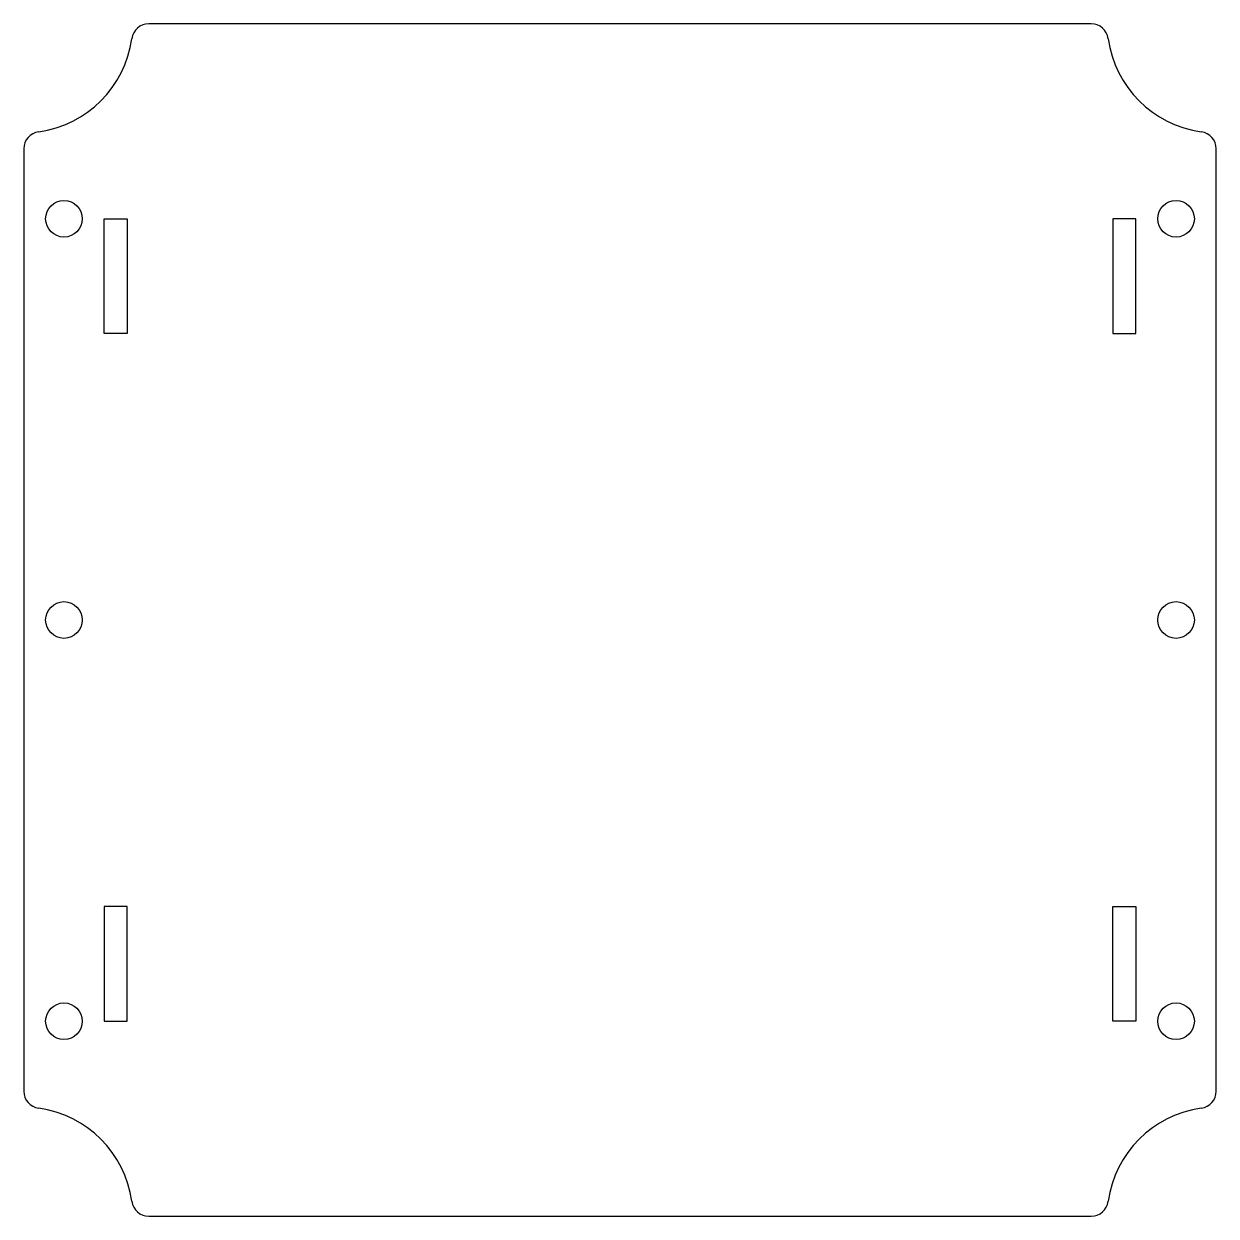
# Model space of a CAD drawing. Header units: millimetres. Extents: x 0 to 104, y 0 to 104.
import ezdxf

# ---------------------------------------------------------------- set-up
doc = ezdxf.new("R2010")
doc.units = ezdxf.units.MM

msp = doc.modelspace()

# ---------------------------------------------------------------- linework, layer by layer
at = {"color": 7, "linetype": 'Continuous'}
for p, q in [((93.1, 104), (10.9, 104)), ((0, 93.1), (0, 10.9)), ((104, 10.9), (104, 93.1)), ((7, 87), (9, 87)), ((7, 77), (7, 87)), ((9, 87), (9, 77)), ((95, 87), (95, 77)), ((97, 87), (95, 87)), ((97, 77), (97, 87)), ((9, 77), (7, 77)), ((95, 77), (97, 77)), ((9, 27), (7, 27)), ((7, 27), (7, 17)), ((9, 17), (9, 27)), ((95, 17), (95, 27)), ((95, 27), (97, 27)), ((97, 27), (97, 17)), ((7, 17), (9, 17)), ((97, 17), (95, 17)), ((10.9, 0), (93.1, 0))]:
    msp.add_line(p, q, dxfattribs=at)
for centre in [(3.5, 87), (100.5, 87), (3.5, 52), (100.5, 52), (3.5, 17), (100.5, 17)]:
    msp.add_circle(centre, 1.6, dxfattribs=at)
for centre, radius, start, end in [((10.9, 102.5), 1.5, 90, 172.1625), ((93.1, 102.5), 1.5, 7.8375, 90), ((0, 104), 9.5, 277.8375, 352.1625), ((104, 104), 9.5, 187.8375, 262.1625), ((1.5, 93.1), 1.5, 97.8375, 180), ((102.5, 93.1), 1.5, 0, 82.1625), ((1.5, 10.9), 1.5, 180, 262.1625), ((102.5, 10.9), 1.5, 277.8375, 0), ((0, 0), 9.5, 7.8375, 82.1625), ((104, 0), 9.5, 97.8375, 172.1625), ((10.9, 1.5), 1.5, 187.8375, 270), ((93.1, 1.5), 1.5, 270, 352.1625)]:
    msp.add_arc(centre, radius, start, end, dxfattribs=at)

doc.saveas('drawing.dxf')
